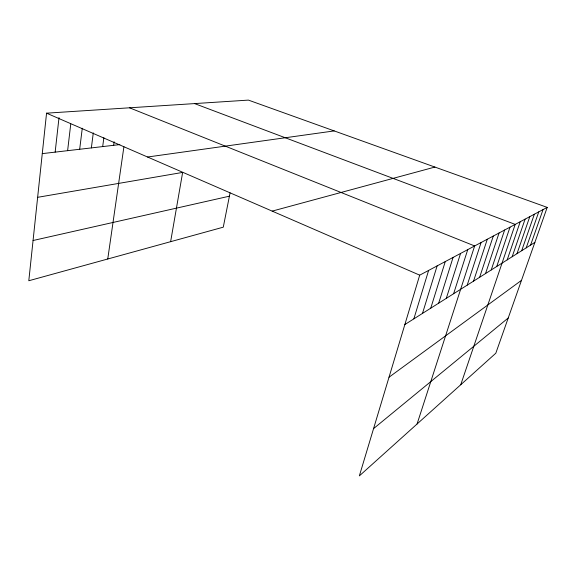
<?xml version="1.0" encoding="UTF-8"?>
<svg xmlns="http://www.w3.org/2000/svg" width="576" height="576" viewBox="0 0 576 576"><rect width="100%" height="100%" fill="white"/><g stroke="black" fill="none" stroke-linecap="round" stroke-linejoin="round"><path stroke-width="0.86" d="M547.2 207.389L419.702 275.162L359.352 475.891L495.814 353.21L547.2 207.389L248.422 100.109L46.555 113.17L28.8 280.75L223.272 227.174L230.069 192.845M55.152 152.122L59.011 117.626M67.615 150.674L70.762 123.97M79.682 149.27L82.274 128.239M91.361 147.91L93.29 132.905M102.679 146.592L103.874 137.693M113.652 145.31L114.142 141.804M107.755 258.998L123.912 146.729M170.626 241.675L182.642 172.418L37.634 197.323M413.863 318.852L428.609 270.432M422.489 313.402L437.119 265.903M430.754 308.182L445.27 261.576M438.682 303.17L453.074 257.422M446.292 298.361L460.562 253.44M453.607 293.738L467.748 249.624M417.074 424.001L474.653 245.952L129.514 107.798M467.201 285.149L481.097 242.525M473.53 281.146L487.303 239.227M479.642 277.286L493.286 236.045M485.532 273.564L499.061 232.978M491.227 269.964L504.626 230.018M496.728 266.494L510.005 227.16M460.728 384.754L515.203 224.395L194.587 103.594M507.19 259.877L520.229 221.724M512.172 256.73L525.089 219.139M516.996 253.678L529.798 216.634M521.676 250.726L534.355 214.214M526.205 247.86L538.769 211.867M530.597 245.088L543.046 209.592M373.565 428.609L508.226 317.995M389.016 377.222L521.489 280.346M404.856 324.547L534.866 242.388M272.182 211.118L434.902 167.062M33.062 240.509L229.406 196.186M147.542 157.01L334.217 130.91M42.271 153.626L119.858 144.59M46.555 113.17L419.702 275.162"/></g></svg>
